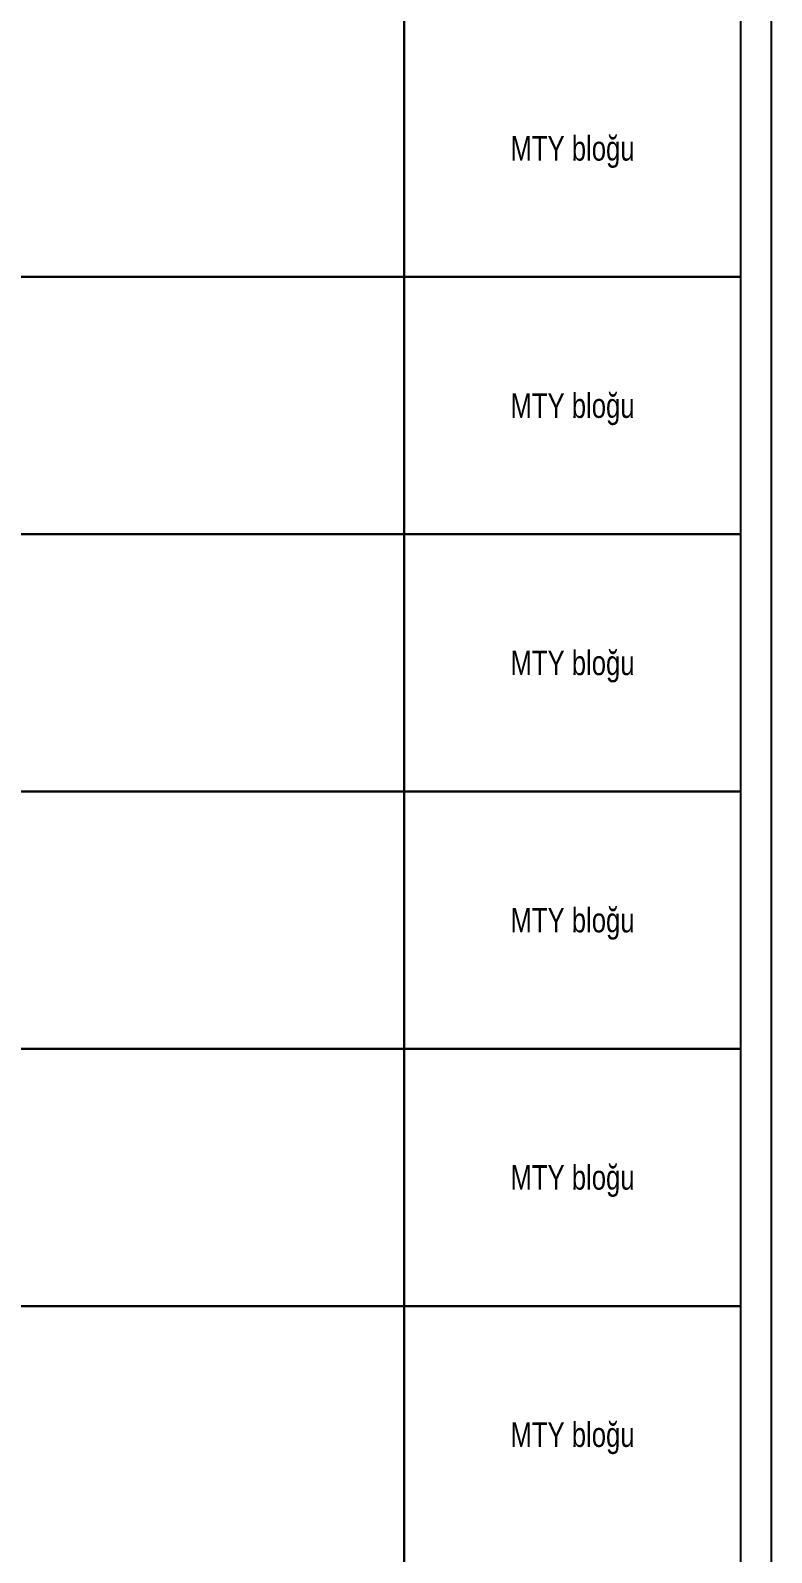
# Model space of a CAD drawing. Header units: centimetres. Extents: x 0 to 3740, y -4063 to 107.
# Drawn here: x 458 to 700, y -3143 to -2646 of the extents above; entities that cross this region are included whole.
import ezdxf
from ezdxf.enums import TextEntityAlignment as Align

# ---------------------------------------------------------------- set-up
doc = ezdxf.new("R2010")
doc.units = ezdxf.units.CM
doc.layers.add('ROTAS-LEJANT-CERCEVE', color=7, linetype='Continuous')
doc.layers.add('ROTAS-LEJANT-YAZI', color=7, linetype='Continuous')
doc.styles.add('ROTAS', font='arial.ttf')

msp = doc.modelspace()

# ---------------------------------------------------------------- linework, layer by layer
at = {"layer": 'ROTAS-LEJANT-CERCEVE'}
for points in [[(0, -4062.78), (700, -4062.78), (700, -80), (0, -80)], [(160, -2726.46), (580, -2726.46), (580, -2642.46), (160, -2642.46)], [(580, -2726.46), (690, -2726.46), (690, -2642.46), (580, -2642.46)], [(160, -2810.46), (580, -2810.46), (580, -2726.46), (160, -2726.46)], [(580, -2810.46), (690, -2810.46), (690, -2726.46), (580, -2726.46)], [(160, -2894.46), (580, -2894.46), (580, -2810.46), (160, -2810.46)], [(580, -2894.46), (690, -2894.46), (690, -2810.46), (580, -2810.46)], [(160, -2978.46), (580, -2978.46), (580, -2894.46), (160, -2894.46)], [(580, -2978.46), (690, -2978.46), (690, -2894.46), (580, -2894.46)], [(160, -3062.46), (580, -3062.46), (580, -2978.46), (160, -2978.46)], [(580, -3062.46), (690, -3062.46), (690, -2978.46), (580, -2978.46)], [(160, -3146.46), (580, -3146.46), (580, -3062.46), (160, -3062.46)], [(580, -3146.46), (690, -3146.46), (690, -3062.46), (580, -3062.46)]]:
    msp.add_lwpolyline(points, close=True, dxfattribs=at)

# ---------------------------------------------------------------- texts
at = {"layer": 'ROTAS-LEJANT-YAZI', "style": 'ROTAS', "width": 0.75}
for p in [(635, -2684.46), (635, -2768.46), (635, -2852.46), (635, -2936.46), (635, -3020.46), (635, -3104.46)]:
    msp.add_text('MTY bloğu', height=8, dxfattribs=at).set_placement(p, align=Align.MIDDLE_CENTER)

doc.saveas('drawing.dxf')
